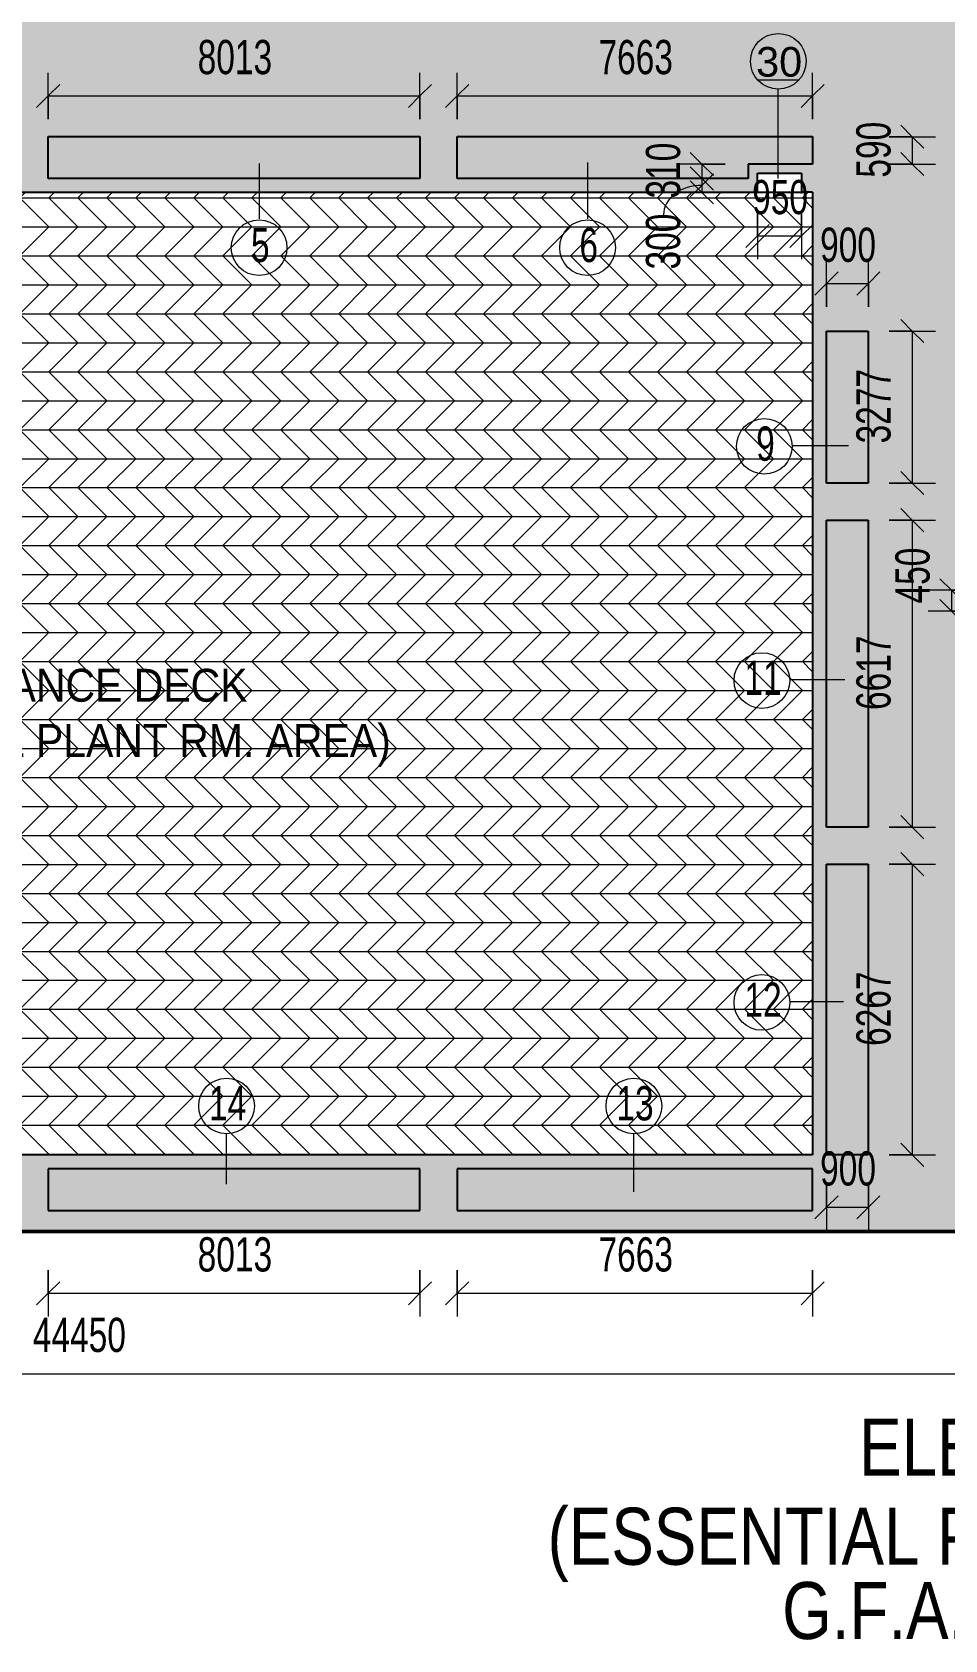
# Model space of a CAD drawing. Header units: millimetres. Extents: x 35540 to 832230, y -10956 to 416550.
# Drawn here: x 418865 to 438535, y -1097 to 33560 of the extents above; entities that cross this region are included whole.
import ezdxf

# ---------------------------------------------------------------- set-up
doc = ezdxf.new("R2010")
doc.units = ezdxf.units.MM
for name, color, linetype, lineweight in [('A-ANNO-DIMS', 211, 'Continuous', 5), ('A-ANNO-DIMS-500', 211, 'Continuous', 5), ('A-AREA-BNDY', 1, 'Continuous', 18), ('A-AREA-IDEN', 2, 'Continuous', 15), ('A-AREA-PATT', 32, 'Continuous', 5), ('A-DETL', 90, 'Continuous', 5), ('A-DETL-THIN', 151, 'Continuous', 5), ('G-ANNO-TEXT', 231, 'Continuous', 5)]:
    doc.layers.add(name, color=color, linetype=linetype, lineweight=lineweight)
doc.styles.add('Arial', font='arial.ttf', dxfattribs={"width": 0.7, "height": 737.649701})
doc.styles.add('Arial_3', font='arial.ttf', dxfattribs={"width": 0.8, "height": 1229.416168})
doc.styles.add('Arial_5', font='arial.ttf', dxfattribs={"height": 639.296407})
doc.styles.add('Swis721 BT', font='swiss.ttf', dxfattribs={"width": 0.89, "height": 709.553159})
doc.dimstyles.new('Linear_-_1_5mm_Arial', dxfattribs={"dimscale": 304.8, "dimtxt": 750, "dimasz": 1.64042, "dimexe": 1.64042, "dimexo": 0.0625, "dimgap": 0.82021, "dimtad": 1, "dimdec": 0, "dimzin": 0, "dimdsep": 46, "dimtxsty": 'Arial', "dimblk1": 'OBLIQUE', "dimblk2": 'OBLIQUE', "dimsah": 1, "dimcen": 0.09, "dimadec": 0, "dimazin": 0, "dimtfac": 1, "dimtdec": 4, "dimtix": 1, "dimtmove": 0, "dimatfit": 3, "dimfxl": 1.64042, "dimfxlon": 1, "dimtvp": 1, "dimtolj": 1, "dimtzin": 0, "dimarcsym": 2})
doc.dimstyles.new('Linear_-_1_5mm_Arial_1', dxfattribs={"dimscale": 304.8, "dimtxt": 750, "dimasz": 1.64042, "dimexe": 1.64042, "dimexo": 0.0625, "dimgap": 0.82021, "dimtad": 1, "dimdec": 0, "dimzin": 0, "dimdsep": 46, "dimtxsty": 'Arial', "dimblk1": 'OBLIQUE', "dimblk2": 'OBLIQUE', "dimsah": 1, "dimcen": 0.09, "dimadec": 0, "dimazin": 0, "dimtfac": 1, "dimtdec": 4, "dimtix": 1, "dimtmove": 2, "dimatfit": 3, "dimfxl": 1.64042, "dimfxlon": 1, "dimtvp": 1, "dimtolj": 1, "dimtzin": 0, "dimarcsym": 2})
doc.dimstyles.new('Linear_-_1_5mm_Arial_2', dxfattribs={"dimscale": 304.8, "dimtxt": 750, "dimasz": 1.64042, "dimexe": 1.64042, "dimexo": 0.0625, "dimgap": 0.82021, "dimtad": 1, "dimdec": 0, "dimzin": 0, "dimdsep": 46, "dimtxsty": 'Arial', "dimblk1": 'OBLIQUE', "dimblk2": 'OBLIQUE', "dimsah": 1, "dimcen": 0.09, "dimadec": 0, "dimazin": 0, "dimtfac": 1, "dimtdec": 4, "dimtix": 1, "dimtmove": 1, "dimatfit": 3, "dimfxl": 1.64042, "dimfxlon": 1, "dimtvp": 1, "dimtolj": 1, "dimtzin": 0, "dimarcsym": 2})

# ---------------------------------------------------------------- blocks, each defined once
blk = doc.blocks.new('DIMBLOCK180-2_F')
at = {"layer": 'A-ANNO-DIMS-500'}
for p, q in [((419211, 31685), (419211, 32685)), ((427223, 31685), (427223, 32685)), ((419211, 32185), (419461, 32435)), ((427223, 32185), (427473, 32435)), ((419211, 32185), (418961, 31935)), ((419211, 32185), (427223, 32185)), ((419211, 32185), (419211, 31685)), ((427223, 32185), (426973, 31935)), ((427223, 32185), (427223, 31685))]:
    blk.add_line(p, q, dxfattribs=at)
at = {"layer": 'A-ANNO-DIMS-500', "color": 0, "insert": (422432, 33392), "char_height": 737.6, "width": 1883.08, "attachment_point": 1, "line_spacing_factor": 0.938532, "style": 'Arial'}
blk.add_mtext('8013', dxfattribs=at)
blk = doc.blocks.new('_Oblique')
at = {"color": 0, "linetype": 'ByBlock', "lineweight": -2}
blk.add_line((-0.5, -0.5), (0.5, 0.5), dxfattribs=at)
blk = doc.blocks.new('DIMBLOCK181-2_F')
at = {"layer": 'A-ANNO-DIMS-500'}
for p, q in [((428023, 31685), (428023, 32685)), ((435686, 31685), (435686, 32685)), ((428023, 32185), (428273, 32435)), ((435686, 32185), (435936, 32435)), ((428023, 32185), (427773, 31935)), ((428023, 32185), (435686, 32185)), ((428023, 32185), (428023, 31685)), ((435686, 32185), (435436, 31935)), ((435686, 32185), (435686, 31685))]:
    blk.add_line(p, q, dxfattribs=at)
at = {"layer": 'A-ANNO-DIMS-500', "color": 0, "insert": (431070, 33392), "char_height": 737.6, "width": 1883.08, "attachment_point": 1, "line_spacing_factor": 0.938532, "style": 'Arial'}
blk.add_mtext('7663', dxfattribs=at)
blk = doc.blocks.new('DIMBLOCK182-2_F')
at = {"layer": 'A-ANNO-DIMS-500'}
for p, q in [((434496, 29667), (434496, 28667)), ((434496, 29167), (434496, 29667)), ((435446, 29667), (435446, 28667)), ((435446, 29167), (435446, 29667)), ((434496, 29167), (434246, 28917)), ((434496, 29167), (434746, 29417)), ((434496, 29167), (435446, 29167)), ((435446, 29167), (435196, 28917)), ((435446, 29167), (435696, 29417))]:
    blk.add_line(p, q, dxfattribs=at)
at = {"layer": 'A-ANNO-DIMS-500', "color": 0, "insert": (434382, 30374), "char_height": 737.6, "width": 1412.31, "attachment_point": 1, "line_spacing_factor": 0.938532, "style": 'Arial'}
blk.add_mtext('950', dxfattribs=at)
blk = doc.blocks.new('DIMBLOCK183-2_F')
at = {"layer": 'A-ANNO-DIMS-500'}
for p, q in [((437834, 31307), (437584, 31557)), ((437334, 31307), (438334, 31307)), ((437834, 31307), (437334, 31307)), ((437834, 31307), (437834, 30717)), ((437834, 31307), (438084, 31057)), ((437834, 30717), (437584, 30967)), ((437334, 30717), (438334, 30717)), ((437834, 30717), (437334, 30717)), ((437834, 30717), (438084, 30467))]:
    blk.add_line(p, q, dxfattribs=at)
at = {"layer": 'A-ANNO-DIMS-500', "color": 0, "insert": (436627, 30424), "char_height": 737.6, "width": 1412.31, "attachment_point": 1, "rotation": 90, "line_spacing_factor": 0.938532, "style": 'Arial'}
blk.add_mtext('590', dxfattribs=at)
blk = doc.blocks.new('DIMBLOCK184-2_F')
at = {"layer": 'A-ANNO-DIMS-500'}
for p, q in [((433298, 30717), (433048, 30967)), ((433798, 30717), (432798, 30717)), ((433298, 30407), (433048, 30657)), ((433298, 30717), (433298, 30407)), ((433298, 30717), (433548, 30467)), ((433298, 30717), (433798, 30717)), ((433798, 30407), (432798, 30407)), ((433298, 30407), (433548, 30157)), ((433298, 30407), (433798, 30407))]:
    blk.add_line(p, q, dxfattribs=at)
at = {"layer": 'A-ANNO-DIMS-500', "color": 0, "insert": (432092, 29974), "char_height": 737.6, "width": 1412.31, "attachment_point": 1, "rotation": 90, "line_spacing_factor": 0.938532, "style": 'Arial'}
blk.add_mtext('310', dxfattribs=at)
blk = doc.blocks.new('DIMBLOCK185-2_F')
at = {"layer": 'A-ANNO-DIMS-500'}
for p, q in [((433298, 30407), (433048, 30657)), ((433298, 30257), (433548, 30507)), ((433798, 30407), (432798, 30407)), ((433298, 30107), (433048, 30357)), ((433298, 30257), (433048, 30007)), ((433298, 30407), (433298, 30107)), ((433298, 30407), (433548, 30157)), ((433298, 30407), (433798, 30407)), ((433798, 30107), (432798, 30107)), ((433298, 30107), (433548, 29857)), ((433298, 30107), (433798, 30107))]:
    blk.add_line(p, q, dxfattribs=at)
blk.add_ellipse((433298, 29621), major_axis=(827, 0), ratio=0.769518, start_param=1.570796, end_param=3.141593, dxfattribs=at)
at = {"layer": 'A-ANNO-DIMS-500', "color": 0, "insert": (432092, 28444), "char_height": 737.6, "width": 1412.31, "attachment_point": 1, "rotation": 90, "line_spacing_factor": 0.938532, "style": 'Arial'}
blk.add_mtext('300', dxfattribs=at)
blk = doc.blocks.new('DIMBLOCK186-2_F')
at = {"layer": 'A-ANNO-DIMS-500'}
for p, q in [((437334, 27117), (438334, 27117)), ((437834, 27117), (437334, 27117)), ((437834, 27117), (437584, 27367)), ((437834, 27117), (437834, 23841)), ((437834, 27117), (438084, 26867)), ((437834, 23841), (437584, 24091)), ((437334, 23841), (438334, 23841)), ((437834, 23841), (437334, 23841)), ((437834, 23841), (438084, 23591))]:
    blk.add_line(p, q, dxfattribs=at)
at = {"layer": 'A-ANNO-DIMS-500', "color": 0, "insert": (436627, 24695), "char_height": 737.6, "width": 1883.08, "attachment_point": 1, "rotation": 90, "line_spacing_factor": 0.938532, "style": 'Arial'}
blk.add_mtext('3277', dxfattribs=at)
blk = doc.blocks.new('DIMBLOCK187-2_F')
at = {"layer": 'A-ANNO-DIMS-500'}
for p, q in [((437834, 23041), (437584, 23291)), ((437334, 23041), (438334, 23041)), ((437834, 23041), (437334, 23041)), ((437834, 23041), (437834, 16424)), ((437834, 23041), (438084, 22791)), ((437834, 16424), (437584, 16674)), ((437334, 16424), (438334, 16424)), ((437834, 16424), (437334, 16424)), ((437834, 16424), (438084, 16174))]:
    blk.add_line(p, q, dxfattribs=at)
at = {"layer": 'A-ANNO-DIMS-500', "color": 0, "insert": (436627, 18948), "char_height": 737.6, "width": 1883.08, "attachment_point": 1, "rotation": 90, "line_spacing_factor": 0.938532, "style": 'Arial'}
blk.add_mtext('6617', dxfattribs=at)
blk = doc.blocks.new('DIMBLOCK188-2_F')
at = {"layer": 'A-ANNO-DIMS-500'}
for p, q in [((437334, 15624), (438334, 15624)), ((437834, 15624), (437334, 15624)), ((437834, 15624), (437584, 15874)), ((437834, 15624), (437834, 9357)), ((437834, 15624), (438084, 15374)), ((437834, 9357), (437584, 9607)), ((437334, 9357), (438334, 9357)), ((437834, 9357), (437334, 9357)), ((437834, 9357), (438084, 9107))]:
    blk.add_line(p, q, dxfattribs=at)
at = {"layer": 'A-ANNO-DIMS-500', "color": 0, "insert": (436627, 11706), "char_height": 737.6, "width": 1883.08, "attachment_point": 1, "rotation": 90, "line_spacing_factor": 0.938532, "style": 'Arial'}
blk.add_mtext('6267', dxfattribs=at)
blk = doc.blocks.new('DIMBLOCK189-2_F')
at = {"layer": 'A-ANNO-DIMS-500'}
for p, q in [((435986, 27640), (435986, 28640)), ((436886, 27640), (436886, 28640)), ((435986, 28140), (435736, 27890)), ((435986, 28140), (436236, 28390)), ((435986, 28140), (436886, 28140)), ((435986, 28140), (435986, 27640)), ((436886, 28140), (436636, 27890)), ((436886, 28140), (437136, 28390)), ((436886, 28140), (436886, 27640))]:
    blk.add_line(p, q, dxfattribs=at)
at = {"layer": 'A-ANNO-DIMS-500', "color": 0, "insert": (435847, 29346), "char_height": 737.6, "width": 1412.31, "attachment_point": 1, "line_spacing_factor": 0.938532, "style": 'Arial'}
blk.add_mtext('900', dxfattribs=at)
blk = doc.blocks.new('DIMBLOCK192-2_F')
at = {"layer": 'A-ANNO-DIMS-500'}
for p, q in [((419211, 6874), (419211, 5874)), ((419211, 6374), (419211, 6874)), ((419211, 6374), (419461, 6624)), ((427223, 6874), (427223, 5874)), ((427223, 6374), (427223, 6874)), ((427223, 6374), (427473, 6624)), ((419211, 6374), (418961, 6124)), ((419211, 6374), (427223, 6374)), ((427223, 6374), (426973, 6124))]:
    blk.add_line(p, q, dxfattribs=at)
at = {"layer": 'A-ANNO-DIMS-500', "color": 0, "insert": (422432, 7581), "char_height": 737.6, "width": 1883.08, "attachment_point": 1, "line_spacing_factor": 0.938532, "style": 'Arial'}
blk.add_mtext('8013', dxfattribs=at)
blk = doc.blocks.new('DIMBLOCK193-2_F')
at = {"layer": 'A-ANNO-DIMS-500'}
for p, q in [((428023, 6874), (428023, 5874)), ((428023, 6374), (428023, 6874)), ((428023, 6374), (428273, 6624)), ((435686, 6874), (435686, 5874)), ((435686, 6374), (435686, 6874)), ((435686, 6374), (435936, 6624)), ((428023, 6374), (427773, 6124)), ((428023, 6374), (435686, 6374)), ((435686, 6374), (435436, 6124))]:
    blk.add_line(p, q, dxfattribs=at)
at = {"layer": 'A-ANNO-DIMS-500', "color": 0, "insert": (431070, 7581), "char_height": 737.6, "width": 1883.08, "attachment_point": 1, "line_spacing_factor": 0.938532, "style": 'Arial'}
blk.add_mtext('7663', dxfattribs=at)
blk = doc.blocks.new('DIMBLOCK207-2_F')
at = {"layer": 'A-ANNO-DIMS-500'}
for p, q in [((439176, 21529), (438176, 21529)), ((438676, 21529), (438426, 21779)), ((438676, 21529), (438676, 21079)), ((438676, 21529), (438926, 21279)), ((438676, 21529), (439176, 21529)), ((438676, 21079), (438426, 21329)), ((439176, 21079), (438176, 21079)), ((438676, 21079), (438926, 20829)), ((438676, 21079), (439176, 21079))]:
    blk.add_line(p, q, dxfattribs=at)
at = {"layer": 'A-ANNO-DIMS-500', "color": 0, "insert": (437469, 21244), "char_height": 737.6, "width": 1412.31, "attachment_point": 1, "rotation": 90, "line_spacing_factor": 0.938532, "style": 'Arial'}
blk.add_mtext('450', dxfattribs=at)
blk = doc.blocks.new('DLN_Area Tag - 1_5MM NUMBER-4095195-2_F')
at = {"layer": 'A-AREA-IDEN'}
blk.add_circle((-0.039, 0.814), 1.2, dxfattribs=at)
blk = doc.blocks.new('DIMBLOCK219-2_F')
at = {"layer": 'A-ANNO-DIMS-500'}
for p, q in [((435986, 8727), (435986, 7727)), ((435986, 8227), (435986, 8727)), ((436886, 8727), (436886, 7727)), ((436886, 8227), (436886, 8727)), ((435986, 8227), (436236, 8477)), ((436886, 8227), (437136, 8477)), ((435986, 8227), (435736, 7977)), ((435986, 8227), (436886, 8227)), ((436886, 8227), (436636, 7977))]:
    blk.add_line(p, q, dxfattribs=at)
at = {"layer": 'A-ANNO-DIMS-500', "color": 0, "insert": (435847, 9434), "char_height": 737.6, "width": 1412.31, "attachment_point": 1, "line_spacing_factor": 0.938532, "style": 'Arial'}
blk.add_mtext('900', dxfattribs=at)
blk = doc.blocks.new('DIMBLOCK223-2_F')
at = {"layer": 'A-ANNO-DIMS-500'}
for p, q in [((397636, 5140), (397636, 4140)), ((397636, 4640), (397636, 5140)), ((397636, 4640), (397886, 4890)), ((442086, 5140), (442086, 4140)), ((442086, 4640), (442086, 5140)), ((442086, 4640), (442336, 4890)), ((397636, 4640), (397386, 4390)), ((397636, 4640), (442086, 4640)), ((442086, 4640), (441836, 4390))]:
    blk.add_line(p, q, dxfattribs=at)
at = {"layer": 'A-ANNO-DIMS-500', "color": 0, "insert": (418880, 5846), "char_height": 737.6, "width": 2353.85, "attachment_point": 1, "line_spacing_factor": 0.938532, "style": 'Arial'}
blk.add_mtext('44450', dxfattribs=at)

msp = doc.modelspace()

# ---------------------------------------------------------------- hatches: boundary and pattern name
at = {"layer": 'A-AREA-PATT'}
h = msp.add_hatch(color=9, dxfattribs=at)
h.paths.add_polyline_path([(417720.5, 7707.5), (442085.5, 7707.5), (442085.5, 9857.5), (438985.5, 9857.5), (438985.5, 12077.5), (446365.5, 12077.5), (446365.5, 13327.5), (449285.5, 13327.5), (449285.5, 16324.2), (448535.5, 16324.2), (448535.5, 15874.2), (442135.5, 15874.2), (442135.5, 18979.2), (438985.5, 18979.2), (438985.5, 20929.2), (443985.5, 20929.2), (443985.5, 31607.5), (448535.5, 31607.5), (448535.5, 31007.5), (449285.5, 31007.5), (449285.5, 34107.5), (448160.5, 34107.5), (448160.5, 34332.5), (424385.5, 34332.5), (424385.5, 34107.5), (413285.5, 34107.5), (413285.5, 35357.5), (412685.5, 35357.5), (412685.5, 39607.5), (413135.5, 39607.5), (413135.5, 40207.5), (412535.5, 40207.5), (412535.5, 39757.5), (410085.5, 39757.5), (410085.5, 35957.5), (408535.5, 35957.5), (408535.5, 34107.5), (406585.5, 34107.5), (406585.5, 31607.5), (397635.5, 31607.5), (397635.5, 7707.5), (417520.5, 7707.5)], flags=0)
h.paths.add_polyline_path([(401935.5, 8157.5), (401935.5, 9057.5), (409598, 9057.5), (409598, 8157.5)], flags=0)
h.paths.add_polyline_path([(410398, 8157.5), (410398, 9057.5), (417020.5, 9057.5), (417020.5, 8747.5), (417520.5, 8747.5), (417520.5, 8247.5), (418370.5, 8247.5), (418370.5, 8747.5), (418410.5, 8747.5), (418410.5, 8157.5), (415686, 8157.5)], flags=0)
h.paths.add_polyline_path([(429701.4, 8157.5), (428023, 8157.5), (428023, 9057.5), (435685.5, 9057.5), (435685.5, 8157.5)], flags=0)
h.paths.add_polyline_path([(427223, 8157.5), (419210.5, 8157.5), (419210.5, 9057.5), (427223, 9057.5), (427223, 8324.6)], flags=0)
h.paths.add_polyline_path([(418170.5, 8447.5), (417720.5, 8447.5), (417720.5, 9357.5), (400735.5, 9357.5), (400735.5, 9657.5), (401935.5, 9657.5), (401935.5, 11307.5), (400735.5, 11307.5), (400735.5, 15624.2), (401935.5, 15624.2), (401935.5, 16424.2), (400735.5, 16424.2), (400735.5, 23040.8), (401935.5, 23040.8), (401935.5, 23840.8), (400735.5, 23840.8), (400735.5, 30107.5), (434495.5, 30107.5), (434495.5, 30517.5), (435445.5, 30517.5), (435445.5, 30107.5), (435685.5, 30107.5), (435685.5, 9357.5), (418170.5, 9357.5), (418170.5, 8697.5)], flags=0)
h.paths.add_polyline_path([(435985.5, 9357.5), (435985.5, 15624.2), (436885.5, 15624.2), (436885.5, 9357.5)], flags=0)
h.paths.add_polyline_path([(440089.6, 13507.5), (438985.5, 13507.5), (438985.5, 15457.5), (440985.5, 15457.5), (440985.5, 13507.5)], flags=0)
h.paths.add_polyline_path([(436885.5, 16424.2), (435985.5, 16424.2), (435985.5, 23040.8), (436885.5, 23040.8), (436885.5, 16913.4)], flags=0)
h.paths.add_polyline_path([(438985.5, 21079.2), (438985.5, 21529.2), (439935.5, 21529.2), (439935.5, 21079.2)], flags=0)
h.paths.add_polyline_path([(441710.5, 21079.2), (440085.5, 21079.2), (440085.5, 21529.2), (441710.5, 21529.2)], flags=0)
h.paths.add_polyline_path([(435985.5, 23840.8), (435985.5, 27117.5), (436885.5, 27117.5), (436885.5, 23840.8)], flags=0)
h.paths.add_polyline_path([(402235.5, 30407.5), (402235.5, 31307.5), (406648, 31307.5), (406648, 30407.5)], flags=0)
h.paths.add_polyline_path([(428023, 30407.5), (428023, 31307.5), (435685.5, 31307.5), (435685.5, 30717.5), (434295.5, 30717.5), (434295.5, 30407.5), (429701.4, 30407.5)], flags=0)
h.paths.add_polyline_path([(419210.5, 30407.5), (419210.5, 31307.5), (427223, 31307.5), (427223, 30407.5)], flags=0)
h.paths.add_polyline_path([(415686, 30407.5), (410398, 30407.5), (410398, 31307.5), (418410.5, 31307.5), (418410.5, 30407.5)], flags=0)
h.paths.add_polyline_path([(413135.5, 34107.5), (412685.5, 34107.5), (412685.5, 35207.5), (413135.5, 35207.5), (413135.5, 34332.5)], flags=0)
for points in [[(421115, 30407.5), (427223, 30407.5), (427223, 31307.5), (419210.5, 31307.5), (419210.5, 30407.5)], [(434295.5, 30407.5), (434295.5, 30717.5), (435685.5, 30717.5), (435685.5, 31307.5), (428023, 31307.5), (428023, 30407.5), (429701.4, 30407.5)], [(436885.5, 23840.8), (436885.5, 27117.5), (435985.5, 27117.5), (435985.5, 23840.8), (436003.1, 23840.8)], [(436885.5, 16424.2), (436885.5, 23040.8), (435985.5, 23040.8), (435985.5, 16424.2), (436023.8, 16424.2)], [(436885.5, 9357.5), (436885.5, 15624.2), (435985.5, 15624.2), (435985.5, 9357.5)], [(427223, 8157.5), (427223, 9057.5), (419210.5, 9057.5), (419210.5, 8157.5)], [(431845.5, 8157.5), (435685.5, 8157.5), (435685.5, 9057.5), (428023, 9057.5), (428023, 8157.5), (429701.4, 8157.5)]]:
    msp.add_hatch(color=11, dxfattribs=at).paths.add_polyline_path(points, flags=0)
h = msp.add_hatch(dxfattribs=at)
h.set_pattern_fill('FP_82', color=132, style=0, pattern_type=2)
h.set_pattern_definition([(0, (360496.2, 0), (0, 624.75), []), (315, (360496.2, 0), (624.75, 6e-14), [883.53, -883.53]), (45, (360496.2, 0), (624.75, -6e-14), [883.53, -883.53])])
h.paths.add_polyline_path([(401935.5, 9357.5), (417720.5, 9357.5), (417720.5, 9397.5), (418170.5, 9397.5), (418170.5, 9357.5), (435685.5, 9357.5), (435685.5, 30107.5), (401935.5, 30106.9), (401935.5, 9657.5)], flags=0)

# ---------------------------------------------------------------- linework, layer by layer
at = {"layer": 'A-AREA-BNDY', "lineweight": 25}
for p, q in [((419210.5, 31307.5), (427223, 31307.5)), ((419210.5, 30407.5), (419210.5, 31307.5)), ((427223, 31307.5), (427223, 30407.5)), ((428023, 30407.5), (428023, 31307.5)), ((428023, 31307.5), (435685.5, 31307.5)), ((435685.5, 31307.5), (435685.5, 30717.5)), ((435685.5, 30717.5), (434295.5, 30717.5)), ((434295.5, 30717.5), (434295.5, 30407.5)), ((434495.5, 30517.5), (435445.5, 30517.5)), ((434495.5, 30107.5), (434495.5, 30517.5)), ((435445.5, 30517.5), (435445.5, 30082.5)), ((427223, 30407.5), (419210.5, 30407.5)), ((434295.5, 30407.5), (428023, 30407.5)), ((401935.5, 30107.5), (435445.5, 30107.5)), ((435685.5, 30107.5), (435445.5, 30107.5)), ((435685.5, 30107.5), (435685.5, 9357.5)), ((435985.5, 27117.5), (436885.5, 27117.5)), ((435985.5, 23840.8), (435985.5, 27117.5)), ((436885.5, 27117.5), (436885.5, 23840.8)), ((436885.5, 23840.8), (435985.5, 23840.8)), ((435985.5, 23040.8), (436885.5, 23040.8)), ((435985.5, 16424.2), (435985.5, 23040.8)), ((436885.5, 23040.8), (436885.5, 16424.2)), ((436885.5, 16424.2), (435985.5, 16424.2)), ((435985.5, 15624.2), (436885.5, 15624.2)), ((435985.5, 9357.5), (435985.5, 15624.2)), ((436885.5, 15624.2), (436885.5, 9357.5)), ((435685.5, 9357.5), (418170.5, 9357.5)), ((427223, 9057.5), (419210.5, 9057.5)), ((419210.5, 9057.5), (419210.5, 8157.5)), ((427223, 8157.5), (427223, 9057.5)), ((435685.5, 9057.5), (428023, 9057.5)), ((428023, 9057.5), (428023, 8157.5)), ((435685.5, 8157.5), (435685.5, 9057.5)), ((436885.5, 9357.5), (435985.5, 9357.5)), ((419210.5, 8157.5), (427223, 8157.5)), ((428023, 8157.5), (435685.5, 8157.5)), ((397635.5, 7707.5), (442085.5, 7707.5))]:
    msp.add_line(p, q, dxfattribs=at)
at = {"layer": 'A-AREA-IDEN'}
for p, q in [((423756.3, 30731.5), (423756.3, 29538.7)), ((430834.1, 30750.5), (430834.1, 29538.7)), ((436457.5, 24643.8), (435244.5, 24643.8)), ((436382.1, 19595.3), (435192.4, 19595.3)), ((436352.2, 12656), (435192.4, 12656)), ((423054, 8726.2), (423054, 9810.7)), ((431833.5, 8561.8), (431833.5, 9810.7))]:
    msp.add_line(p, q, dxfattribs=at)
at = {"layer": 'A-DETL'}
msp.add_line((434495.5, 32535.8), (435395.5, 32535.8), dxfattribs=at)
at = {"layer": 'A-DETL', "lineweight": 50}
msp.add_line((397635.5, 7707.5), (449285.5, 7707.5), dxfattribs=at)
at = {"layer": 'A-DETL-THIN', "color": 8}
msp.add_line((434945.5, 30407.5), (434945.5, 32332.7), dxfattribs=at)
msp.add_circle((434945.5, 32932.7), 600, dxfattribs=at)

# ---------------------------------------------------------------- block references
at = {"layer": 'A-AREA-IDEN', "xscale": 499.9999999999995, "yscale": 499.9999999999995, "zscale": 499.9999999999995}
for p in [(423775.6, 28506.8), (430853.4, 28506.8), (434663.8, 24224.5), (434611.7, 19175.9), (434611.7, 12236.7), (423073.3, 10003.9), (431852.8, 10003.9)]:
    msp.add_blockref('DLN_Area Tag - 1_5MM NUMBER-4095195-2_F', p, dxfattribs=at)

# ---------------------------------------------------------------- texts
at = {"layer": 'A-AREA-IDEN', "lineweight": 5, "attachment_point": 2, "line_spacing_factor": 0.938532}
for s, insert, char_height, width, style in [('\\fArial|b0|i0|c134|p34|;\\W.7;5', (423780.9, 29341.7), 737.65, 477, 'Arial'), ('\\fArial|b0|i0|c134|p34|;\\W.7;6', (430858.7, 29341.7), 737.65, 477, 'Arial'), ('\\fArial|b0|i0|c134|p34|;\\W.7;9', (434669.1, 25059.4), 737.65, 477, 'Arial'), ('11', (434617, 20010.8), 737.65, 954, 'Arial'), ('12', (434617, 13071.6), 737.65, 954, 'Arial'), ('14', (423078.6, 10838.8), 737.65, 954, 'Arial'), ('13', (431858, 10838.8), 737.65, 954, 'Arial'), ('ELEC. RM.\\P(ESSENTIAL PLANT RM. AREA)', (440125.5, 3674.2), 1229.416, 23940, 'Arial_3'), ('G.F.A.=3.900 m²', (440125.5, 149.6), 1229.416, 12015, 'Arial_3')]:
    msp.add_mtext(s, dxfattribs=dict(at, insert=insert, char_height=char_height, width=width, style=style))
at = {"layer": 'G-ANNO-TEXT', "color": 7}
for s, insert, char_height, width, attachment_point, line_spacing_factor, style in [('30', (434466.9, 33239.9), 639.3, 1185.557, 1, 0.938532, 'Arial_5'), ('MAINTENANCE DECK\\P(NON-ESSENTIAL PLANT RM. AREA)', (418947.4, 19835.7), 709.553, 17532, 2, 1.00667, 'Swis721 BT')]:
    msp.add_mtext(s, dxfattribs=dict(at, insert=insert, char_height=char_height, width=width, attachment_point=attachment_point, line_spacing_factor=line_spacing_factor, style=style))

# ---------------------------------------------------------------- dimensions: what is measured, and where the dimension line sits
at = {"layer": 'A-ANNO-DIMS'}
for base, p1, p2, angle, override, picture, middle in [((427223.0117607, 32185.4597456), (419210.511759, 31685.4597456), (427223.0117607, 31685.4597456), 0, {"dimpost": '<>', "dimfxl": 8012.500002}, 'DIMBLOCK180-2_F', (423216.7617599, 32812.3353451)), ((435685.5117624, 32185.4597456), (428023.0117607, 31685.4597456), (435685.5117624, 31685.4597456), 0, {"dimpost": '<>', "dimfxl": 7662.500002}, 'DIMBLOCK181-2_F', (431854.2617616, 32812.3353451)), ((437833.6, 30717.5), (437333.6, 31307.5), (437333.6, 30717.5), 90, {"dimpost": '<>', "dimfxl": 589.999988}, 'DIMBLOCK183-2_F', (437207, 31012.5)), ((433298.4, 30407.5), (433798.4, 30717.5), (433798.4, 30407.5), 90, {"dimpost": '<>', "dimfxl": 310.000015}, 'DIMBLOCK184-2_F', (432671.6, 30562.5)), ((436885.5, 28139.6), (435985.5, 27639.6), (436885.5, 27639.6), 0, {"dimpost": '<>', "dimfxl": 899.999965}, 'DIMBLOCK189-2_F', (436435.5, 28766.2)), ((437833.6, 23840.8), (437333.6, 27117.5), (437333.6, 23840.8), 90, {"dimpost": '<>', "dimfxl": 3276.666678}, 'DIMBLOCK186-2_F', (437206.7, 25479.2)), ((437833.6, 16424.2), (437333.6, 23040.8), (437333.6, 16424.2), 90, {"dimpost": '<>', "dimfxl": 6616.666667}, 'DIMBLOCK187-2_F', (437207, 19732.5)), ((437833.6, 9357.5), (437333.6, 15624.2), (437333.6, 9357.5), 90, {"dimpost": '<>', "dimfxl": 6266.666667}, 'DIMBLOCK188-2_F', (437207, 12490.8)), ((436885.5, 8226.9), (435985.5, 8726.9), (436885.5, 8726.9), 0, {"dimpost": '<>', "dimfxl": 899.999965}, 'DIMBLOCK219-2_F', (436435.5, 8853.5)), ((427223.0117607, 6373.9964651), (419210.511759, 6873.9964651), (427223.0117607, 6873.9964651), 0, {"dimpost": '<>', "dimfxl": 8012.500002}, 'DIMBLOCK192-2_F', (423216.7617599, 7000.8720647)), ((435685.5117624, 6373.9964651), (428023.0117607, 6873.9964651), (435685.5117624, 6873.9964651), 0, {"dimpost": '<>', "dimfxl": 7662.500002}, 'DIMBLOCK193-2_F', (431854.2617616, 7000.8720647)), ((442085.5, 4639.5), (397635.5, 5139.5), (442085.5, 5139.5), 0, {"dimpost": '<>', "dimfxl": 44449.999945}, 'DIMBLOCK223-2_F', (419860.5, 5266.1))]:
    dim = msp.add_linear_dim(base=base, p1=p1, p2=p2, angle=angle, dimstyle='Linear_-_1_5mm_Arial', override=override, dxfattribs=at)
    dim.commit()
    dim.dimension.update_dxf_attribs({"geometry": picture, "text_midpoint": middle})
for base, p1, p2, dimstyle, override, picture, middle in [((433298.4, 30107.5), (433798.4, 30407.5), (433798.4, 30107.5), 'Linear_-_1_5mm_Arial_2', {"dimpost": '<>', "dimfxl": 299.999986}, 'DIMBLOCK185-2_F', (432583.3, 29150.4)), ((438675.6, 21079.2), (439175.6, 21529.2), (439175.6, 21079.2), 'Linear_-_1_5mm_Arial_1', {"dimpost": '<>', "dimfxl": 450}, 'DIMBLOCK207-2_F', (437960.5, 21950.2))]:
    dim = msp.add_linear_dim(base=base, p1=p1, p2=p2, angle=90, dimstyle=dimstyle, override=override, dxfattribs=at)
    dim.commit()
    dim.dimension.update_dxf_attribs({"geometry": picture, "text_midpoint": middle, "dimtype": 160, "text_rotation": 90})
dim = msp.add_linear_dim(base=(435445.5, 29166.9), p1=(434495.5, 29666.9), p2=(435445.5, 29666.9), dimstyle='Linear_-_1_5mm_Arial', override={"dimpost": '<>', "dimfxl": 950}, dxfattribs=at)
dim.commit()
dim.dimension.update_dxf_attribs({"geometry": 'DIMBLOCK182-2_F', "text_midpoint": (434970.5, 29793.6)})

doc.saveas('drawing.dxf')
